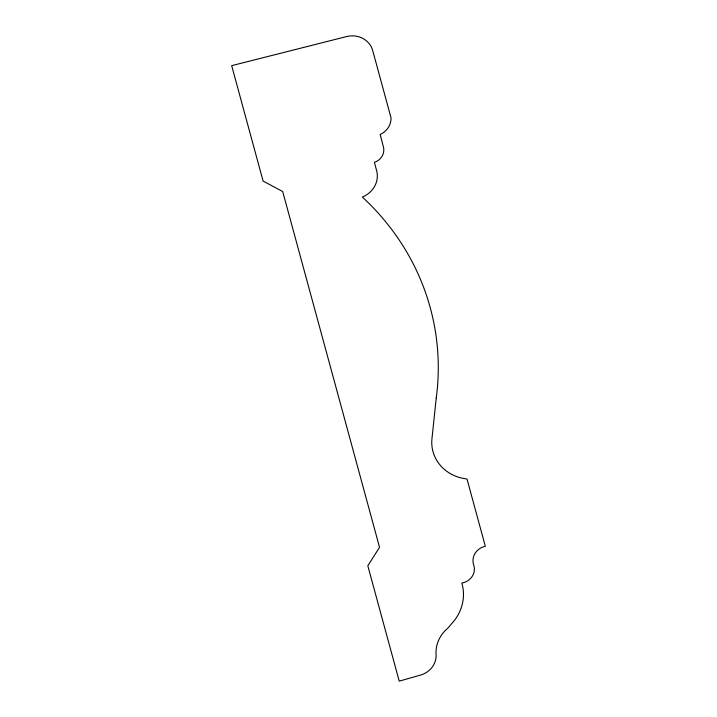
<?xml version="1.0" encoding="UTF-8"?>
<svg xmlns="http://www.w3.org/2000/svg" width="717" height="717" viewBox="0 0 717 717"><rect width="100%" height="100%" fill="white"/><g stroke="black" fill="none" stroke-linecap="round" stroke-linejoin="round"><path stroke-width="1.08" d="M436.25 397.908L432.064 437.755A40.663 37.544 -8.3 0 0 466.991 478.947L485.319 546.264A15.631 14.439 -8.3 0 0 473.578 564.655A14.94 13.793 -8.3 0 1 461.838 583.055A47.537 43.889 -8.3 0 1 451.378 624.005L447.838 628.2A34.461 31.817 -8.3 0 0 436.115 655.015A21.609 19.951 -8.3 0 1 421.246 674.876L399.226 681.15L367.812 565.749L379.553 547.349L282.686 191.52L263.094 181.069L231.681 65.659L346.571 36.567A21.573 19.915 -8.3 0 1 372.697 50.504L391.025 117.83A19.063 17.602 -8.3 0 1 380.162 134.509L383.64 147.872A13.955 12.888 -8.3 0 1 374.391 162.374L376.801 171.238A24.351 22.478 -8.3 0 1 362.345 197.05A265.792 245.384 -8.3 0 1 436.25 397.908"/></g></svg>
